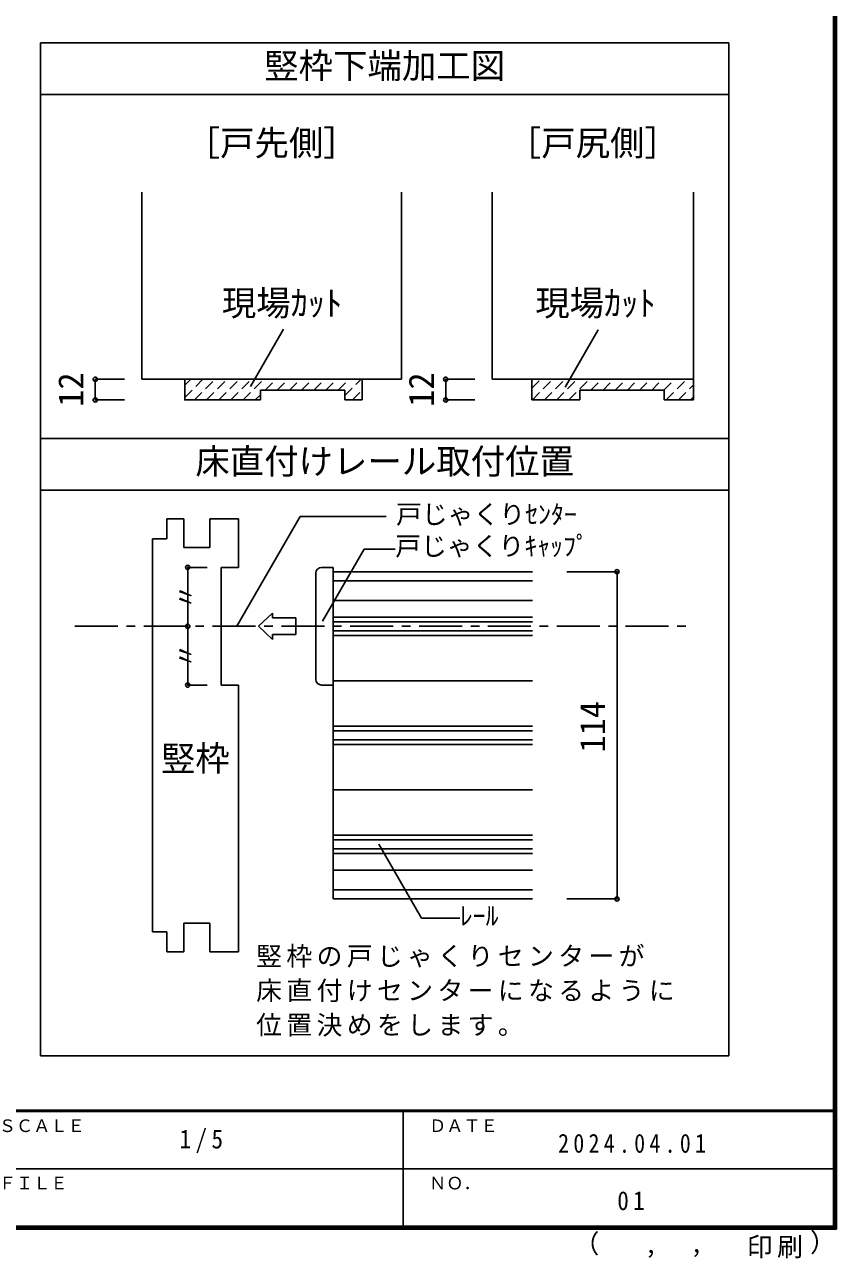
# Model space of a CAD drawing. Units: millimetres at full size, sheet at 1:5, with parts at other scales. Extents: x -973 to 977, y -718 to 696.
# Drawn here: x 505 to 977, y -718 to -1 of the extents above; entities that cross this region are included whole.
import ezdxf
from ezdxf.enums import TextEntityAlignment as Align

# ---------------------------------------------------------------- set-up
doc = ezdxf.new("R2010")
doc.units = ezdxf.units.MM
doc.header["$LTSCALE"] = 5
doc.header["$PDMODE"] = 32
doc.header["$PDSIZE"] = 2.5
doc.linetypes.add('CHAIN1', pattern=[8, 5, -1, 1, -1])
doc.linetypes.add('DASHED1', pattern=[1.8, 1.2, -0.6])
for name, color, linetype in [('0-4_枠', 3, 'Continuous'), ('0-A_文字', 7, 'Continuous'), ('0-B_寸法', 7, 'Continuous'), ('0-C_ハッチ', 4, 'DASHED1'), ('2-1_通り芯', 4, 'CHAIN1'), ('2-4_枠', 3, 'Continuous'), ('2-7_金物', 7, 'Continuous'), ('2-A_文字', 7, 'Continuous'), ('2-B_寸法', 4, 'Continuous'), ('F-1_枠', 6, 'Continuous'), ('F-A_文字', 7, 'Continuous')]:
    doc.layers.add(name, color=color, linetype=linetype)
doc.styles.add('ＭＳ ゴシック', font='')
doc.styles.get('ＭＳ ゴシック').set_extended_font_data('MS Gothic')

msp = doc.modelspace()

# ---------------------------------------------------------------- linework, layer by layer
at = {"layer": '0-4_枠'}
for p, q in [((573.042, -98.5), (573.042, -207.191)), ((724.042, -98.5), (724.042, -207.191)), ((776.691, -207.191), (776.691, -98.5)), ((893.691, -98.5), (893.691, -219.191)), ((573.042, -207.191), (724.042, -207.191)), ((701.042, -207.191), (701.042, -219.191)), ((776.691, -207.191), (893.691, -207.191)), ((799.691, -207.191), (799.691, -219.191)), ((642.042, -219.191), (642.042, -213.491)), ((691.042, -213.491), (642.042, -213.491)), ((691.042, -219.191), (691.042, -213.491)), ((827.691, -213.491), (827.691, -219.191)), ((691.042, -219.191), (701.042, -219.191)), ((799.691, -219.191), (827.691, -219.191)), ((876.691, -219.191), (893.691, -219.191))]:
    msp.add_line(p, q, dxfattribs=at)
for points in [[(598.042, -207.191), (598.042, -219.191), (642.042, -219.191)], [(827.691, -213.491), (876.691, -213.491), (876.691, -219.191)]]:
    msp.add_lwpolyline(points, dxfattribs=at)
at = {"layer": '0-A_文字', "color": 3}
for p, q in [((514.214, -600.192), (514.214, -11.833)), ((514.214, -11.833), (914.214, -11.833)), ((914.214, -600.192), (914.214, -11.833)), ((514.214, -41.833), (914.214, -41.833)), ((514.214, -241.604), (914.214, -241.604)), ((514.214, -271.604), (914.214, -271.604)), ((514.214, -600.192), (914.214, -600.192))]:
    msp.add_line(p, q, dxfattribs=at)
at = {"layer": '0-A_文字'}
for p, q in [((655.517, -178.1), (636.31, -211.369)), ((838.297, -178.564), (819.089, -211.833))]:
    msp.add_line(p, q, dxfattribs=at)
at = {"layer": '0-B_寸法', "color": 4}
for p, q in [((563.042, -207.191), (546.061, -207.191)), ((546.061, -207.191), (546.061, -219.191)), ((749.71, -207.191), (749.71, -219.191)), ((766.691, -207.191), (749.71, -207.191)), ((563.042, -219.191), (546.061, -219.191)), ((766.691, -219.191), (749.71, -219.191))]:
    msp.add_line(p, q, dxfattribs=at)
at = {"layer": '0-B_寸法'}
for p in [(546.061, -207.191), (749.71, -207.191), (546.061, -219.191), (749.71, -219.191)]:
    msp.add_point(p, dxfattribs=at)
at = {"layer": '0-C_ハッチ'}
for p, q in [((598.042, -210.681), (601.531, -207.191)), ((598.042, -217.752), (608.602, -207.191)), ((603.673, -219.191), (615.673, -207.191)), ((610.744, -219.191), (622.744, -207.191)), ((617.815, -219.191), (629.815, -207.191)), ((624.886, -219.191), (636.886, -207.191)), ((631.957, -219.191), (643.957, -207.191)), ((644.728, -213.491), (651.028, -207.191)), ((651.799, -213.491), (658.099, -207.191)), ((658.87, -213.491), (665.17, -207.191)), ((665.942, -213.491), (672.242, -207.191)), ((673.013, -213.491), (679.313, -207.191)), ((680.084, -213.491), (686.384, -207.191)), ((687.155, -213.491), (693.455, -207.191)), ((691.042, -216.676), (700.526, -207.191)), ((799.691, -212.451), (804.95, -207.191)), ((800.021, -219.191), (812.021, -207.191)), ((807.092, -219.191), (819.092, -207.191)), ((814.164, -219.191), (826.164, -207.191)), ((821.235, -219.191), (833.235, -207.191)), ((834.006, -213.491), (840.306, -207.191)), ((841.077, -213.491), (847.377, -207.191)), ((848.148, -213.491), (854.448, -207.191)), ((855.219, -213.491), (861.519, -207.191)), ((862.29, -213.491), (868.59, -207.191)), ((869.361, -213.491), (875.661, -207.191)), ((876.432, -213.491), (882.732, -207.191)), ((877.803, -219.191), (889.803, -207.191)), ((695.597, -219.191), (701.042, -213.747)), ((884.874, -219.191), (893.691, -210.375)), ((639.028, -219.191), (642.042, -216.178)), ((891.945, -219.191), (893.691, -217.446))]:
    msp.add_line(p, q, dxfattribs=at)
at = {"layer": '2-1_通り芯'}
msp.add_line((534.214, -350.702), (894.214, -350.702), dxfattribs=at)
at = {"layer": '2-4_枠'}
for p, q in [((587.548, -299.868), (587.548, -288.202)), ((597.548, -288.202), (587.548, -288.202)), ((597.548, -304.868), (597.548, -288.202)), ((612.548, -288.202), (629.214, -288.202)), ((612.548, -304.868), (612.548, -288.202)), ((629.214, -288.202), (629.214, -316.535)), ((587.548, -299.868), (579.214, -299.868)), ((579.214, -299.868), (579.214, -528.202)), ((612.548, -304.868), (597.548, -304.868)), ((619.214, -316.535), (619.214, -384.868)), ((629.214, -316.535), (619.214, -316.535)), ((619.214, -384.868), (629.214, -384.868)), ((629.214, -539.868), (629.214, -384.868)), ((587.548, -528.202), (579.214, -528.202)), ((587.548, -528.202), (587.548, -539.868)), ((597.548, -523.202), (597.548, -539.868)), ((612.548, -523.202), (597.548, -523.202)), ((612.548, -523.202), (612.548, -539.868)), ((597.548, -539.868), (587.548, -539.868)), ((612.548, -539.868), (629.214, -539.868))]:
    msp.add_line(p, q, dxfattribs=at)
at = {"layer": '2-7_金物', "color": 4}
for p, q in [((674.214, -381.535), (674.214, -319.868)), ((677.548, -316.535), (684.214, -316.535)), ((684.214, -316.535), (684.214, -384.868)), ((684.214, -324.254), (800.15, -324.254)), ((684.214, -335.702), (800.15, -335.702)), ((640.8, -350.702), (649.083, -343.109)), ((649.083, -343.109), (649.083, -345.87)), ((640.8, -350.702), (649.083, -358.294)), ((662.657, -345.87), (649.083, -345.87)), ((662.657, -345.87), (662.657, -355.533)), ((684.214, -345.321), (800.15, -345.321)), ((649.083, -355.533), (649.083, -358.294)), ((662.657, -355.533), (649.083, -355.533)), ((684.214, -356.083), (800.15, -356.083)), ((677.548, -384.868), (684.214, -384.868)), ((684.214, -408.654), (800.15, -408.654)), ((684.214, -419.416), (800.15, -419.416)), ((684.214, -471.987), (800.15, -471.987)), ((684.214, -482.749), (800.15, -482.749)), ((684.214, -492.368), (800.15, -492.368)), ((684.214, -503.816), (800.15, -503.816))]:
    msp.add_line(p, q, dxfattribs=at)
at = {"layer": '2-7_金物'}
for p, q in [((684.214, -319.035), (800.15, -319.035)), ((684.214, -348.035), (800.15, -348.035)), ((684.214, -353.368), (800.15, -353.368)), ((684.214, -382.368), (800.15, -382.368)), ((684.214, -411.368), (800.15, -411.368)), ((684.214, -416.702), (800.15, -416.702)), ((684.214, -445.702), (800.15, -445.702)), ((684.214, -474.702), (800.15, -474.702)), ((684.214, -480.035), (800.15, -480.035)), ((684.214, -509.035), (800.15, -509.035))]:
    msp.add_line(p, q, dxfattribs=at)
msp.add_lwpolyline([(684.214, -319.035), (684.214, -382.368), (684.214, -445.702), (684.214, -509.035)], dxfattribs=at)
at = {"layer": '2-7_金物', "color": 4}
for centre, start, end in [((677.548, -319.868), 90, 180), ((677.548, -381.535), 180, 270)]:
    msp.add_arc(centre, 3.333, start, end, dxfattribs=at)
at = {"layer": '2-A_文字'}
for p, q in [((628.219, -350.702), (665.019, -286.961)), ((665.019, -286.961), (715.11, -286.961)), ((678.132, -347.665), (702.218, -305.948)), ((702.218, -305.948), (720.35, -305.948)), ((710.883, -477.326), (735.617, -520.168)), ((735.617, -520.168), (757.851, -520.168))]:
    msp.add_line(p, q, dxfattribs=at)
msp.add_point((599.771, -350.702), dxfattribs=at)
at = {"layer": '2-B_寸法'}
for p, q in [((599.771, -316.535), (611.16, -316.535)), ((599.771, -316.535), (599.771, -384.868)), ((849.214, -319.035), (820.15, -319.035)), ((849.214, -509.035), (849.214, -319.035)), ((599.771, -384.868), (611.16, -384.868)), ((849.214, -509.035), (820.15, -509.035))]:
    msp.add_line(p, q, dxfattribs=at)
at = {"layer": '2-B_寸法', "color": 7}
for p in [(599.771, -316.535), (849.214, -319.035), (599.771, -384.868), (849.214, -509.035)]:
    msp.add_point(p, dxfattribs=at)
at = {"layer": 'F-1_枠'}
for p, q in [((974.986, 695.833), (974.986, -700.833)), ((975.82, 695.833), (975.82, -700.833)), ((976.653, 695.833), (976.653, -700.833)), ((976.653, -631.667), (-973.347, -631.667)), ((976.653, -632.5), (-973.347, -632.5)), ((724.986, -632.5), (724.986, -699.167)), ((1.653, -665.833), (974.986, -665.834)), ((976.653, -699.167), (-973.347, -699.167)), ((976.653, -700), (-973.347, -700)), ((976.653, -700.833), (-973.347, -700.833))]:
    msp.add_line(p, q, dxfattribs=at)

# ---------------------------------------------------------------- texts
at = {"layer": '0-A_文字', "style": 'ＭＳ ゴシック'}
for s, p in [('竪枠下端加工図', (644.214, -36.833)), ('［戸先側］', (598.542, -81.687)), ('［戸尻側］', (785.191, -81.687)), ('現場ｶｯﾄ', (619.592, -174.655)), ('現場ｶｯﾄ', (801.707, -174.655)), ('床直付けレール取付位置', (604.214, -266.604))]:
    msp.add_text(s, height=14.66, dxfattribs=at).set_placement(p, align=Align.BOTTOM_LEFT)
at = {"layer": '0-B_寸法', "style": 'ＭＳ ゴシック'}
for p in [(543.561, -223.191), (747.21, -223.191)]:
    msp.add_text('12', height=14.66, rotation=90, dxfattribs=at).set_placement(p, align=Align.BOTTOM_LEFT)
at = {"layer": '2-A_文字', "style": 'ＭＳ ゴシック'}
for s, height, p in [('戸じゃくりｾﾝﾀｰ', 11, (720.811, -294.461)), ('戸じゃくりｷｬｯﾌﾟ', 11, (720.35, -312.903)), ('竪枠', 14.66, (584.214, -439.182)), ('ﾚｰﾙ', 11, (757.851, -527.668))]:
    msp.add_text(s, height=height, dxfattribs=at).set_placement(p, align=Align.BOTTOM_LEFT)
for p in [(607.271, -341.118), (607.271, -375.285)]:
    msp.add_text('〃', height=11, rotation=90, dxfattribs=at).set_placement(p, align=Align.BOTTOM_LEFT)
at = {"layer": '2-A_文字', "char_height": 11, "attachment_point": 7, "style": 'ＭＳ ゴシック'}
for s, insert in [('\\T1.17;竪枠の戸じゃくりセンターが', (639.528, -549)), ('\\T1.17;床直付けセンターになるように', (639.528, -569)), ('\\T1.17;位置決めをします。', (639.528, -589))]:
    msp.add_mtext(s, dxfattribs=dict(at, insert=insert))
at = {"layer": '2-B_寸法', "color": 7, "style": 'ＭＳ ゴシック'}
msp.add_text('114', height=14.66, rotation=90, dxfattribs=at).set_placement((846.714, -424.035), align=Align.BOTTOM_LEFT)
at = {"layer": 'F-A_文字', "style": 'ＭＳ ゴシック'}
for s, height, p in [('ＳＣＡＬＥ', 7.331, (489.986, -646.667)), ('ＤＡＴＥ', 7.331, (739.986, -646.667)), ('ＦＩＬＥ', 7.331, (489.986, -680)), ('ＮＯ．', 7.331, (739.986, -680.001)), ('（', 11, (823.992, -718.052)), ('）', 11, (961.387, -717.355)), (',', 11, (865.199, -718.052)), (',', 11, (891.686, -717.588))]:
    msp.add_text(s, height=height, dxfattribs=at).set_placement(p, align=Align.BOTTOM_LEFT)
at = {"layer": 'F-A_文字', "char_height": 11, "attachment_point": 7, "style": 'ＭＳ ゴシック'}
for s, insert in [('\\T1.38;\\W0.9;1/5', (594.986, -656.667)), ('\\T1.39;\\W0.85;2024.04.01', (814.986, -656.667)), ('\\T1.36;\\W0.9;01', (849.361, -690.001)), ('\\T1.17;印刷', (924.678, -717.82))]:
    msp.add_mtext(s, dxfattribs=dict(at, insert=insert))

doc.saveas('drawing.dxf')
